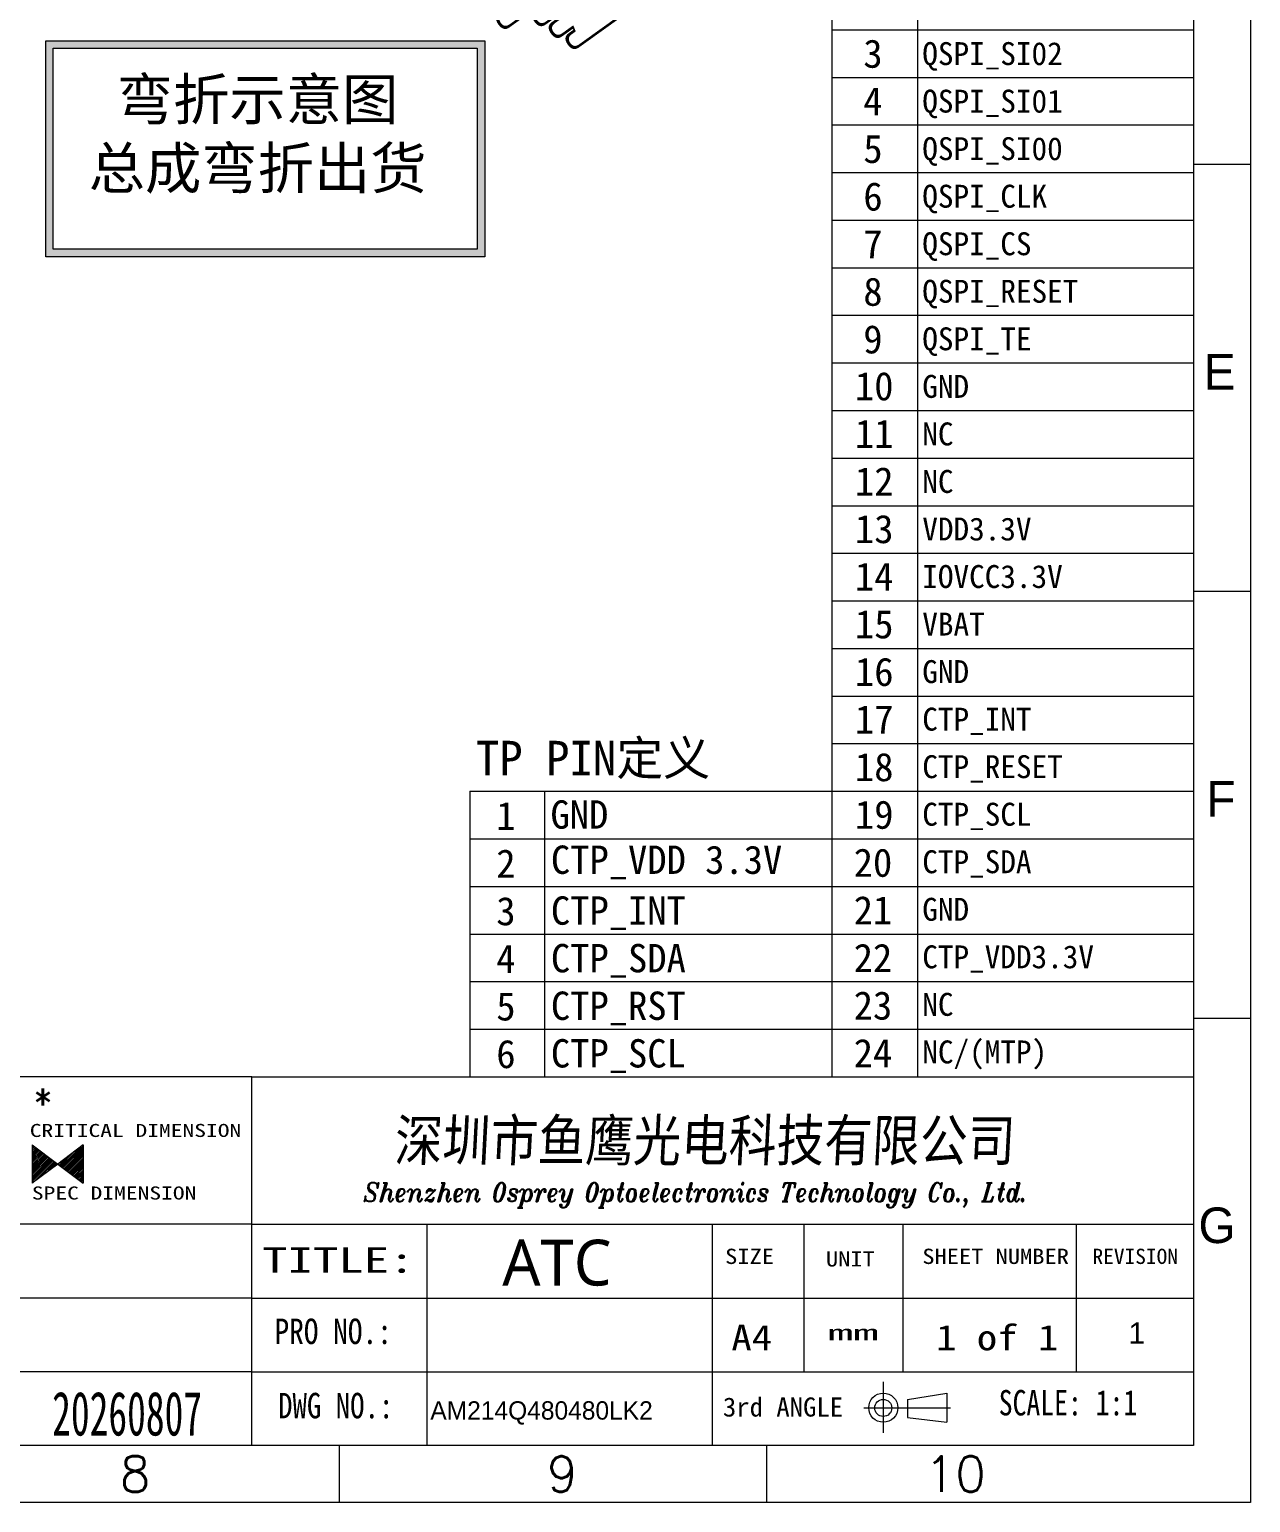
# Model space of a CAD drawing. Header units: millimetres. Extents: x 1134 to 2594, y -9 to 655.
# Drawn here: x 2513.8 to 2593.6, y 452.3 to 548.6 of the extents above; entities that cross this region are included whole.
import ezdxf
from ezdxf.enums import TextEntityAlignment as Align

# ---------------------------------------------------------------- set-up
doc = ezdxf.new("R2010")
doc.units = ezdxf.units.MM
for name, color, linetype, lineweight in [('DIM', 3, 'Continuous', 5), ('FPC', 50, 'Continuous', 5), ('图框', 7, 'Continuous', 5)]:
    doc.layers.add(name, color=color, linetype=linetype, lineweight=lineweight)
doc.styles.add('C-E02$0$HZ', font='')
doc.styles.add('REX', font='')
doc.styles.get("Standard").update_dxf_attribs({"font": 'txt', "bigfont": 'gbcbig.shx'})
doc.styles.add('TEXTSTYLE_0', font='txt', dxfattribs={"width": 0.8})
doc.styles.add('宋', font='', dxfattribs={"height": 2})
doc.styles.add('样式 3', font='italict.shx', dxfattribs={"width": 0.85, "oblique": 3})
doc.styles.get('C-E02$0$HZ').set_extended_font_data('SimSun')
doc.styles.get('REX').set_extended_font_data('STXihei')
doc.styles.get('宋').set_extended_font_data('SimSun')

# ---------------------------------------------------------------- blocks, each defined once
blk = doc.blocks.new('SZ')
at = {"layer": 'FPC', "color": 1, "insert": (10.22, 1.21), "char_height": 13.2, "width": 13.2336, "attachment_point": 1, "rotation": 223.714, "style": 'C-E02$0$HZ'}
blk.add_mtext('{\\fWingdings|b0|i0|c2|p2;E}', dxfattribs=at)

msp = doc.modelspace()

# ---------------------------------------------------------------- hatches: boundary and pattern name
at = {"layer": 'DIM', "lineweight": 5}
h = msp.add_hatch(color=6, dxfattribs=at)
h.dxf.hatch_style = 1
h.paths.add_polyline_path([(2514.83, 533.762), (2543.535, 533.762), (2543.535, 547.893), (2514.83, 547.893)])
h.paths.add_polyline_path([(2515.33, 534.262), (2543.035, 534.262), (2543.035, 547.393), (2515.33, 547.393)], flags=16)
h.paths.add_polyline_path([(2516.966, 546.08), (2540.928, 546.08), (2540.928, 536.202), (2516.966, 536.202)], flags=8)

# ---------------------------------------------------------------- linework, layer by layer
at = {"layer": 'DIM', "color": 6, "lineweight": 5}
for points in [[(2514.83, 547.893), (2543.535, 547.893), (2543.535, 533.762), (2514.83, 533.762)], [(2515.33, 547.393), (2543.035, 547.393), (2543.035, 534.262), (2515.33, 534.262)]]:
    msp.add_lwpolyline(points, close=True, dxfattribs=at)
at = {"layer": '图框', "color": 7, "linetype": 'ByBlock', "lineweight": 5, "ltscale": 0.55}
for p, q in [((2589.888, 651.521), (2589.888, 455.981)), ((2593.612, 539.784), (2589.888, 539.784)), ((2593.612, 511.849), (2589.888, 511.849)), ((2593.612, 483.915), (2589.888, 483.915)), ((2589.888, 455.981), (2310.585, 455.981)), ((2534.027, 455.981), (2534.027, 452.257)), ((2561.957, 455.981), (2561.957, 452.257))]:
    msp.add_line(p, q, dxfattribs=at)
at = {"layer": '图框', "color": 3, "lineweight": 5}
for p, q in [((2566.23, 557.949), (2566.23, 480.111)), ((2571.841, 557.949), (2571.841, 480.111)), ((2589.888, 557.949), (2589.888, 480.111)), ((2566.23, 548.608), (2589.888, 548.608)), ((2566.23, 545.495), (2589.888, 545.495)), ((2566.23, 542.381), (2589.888, 542.381)), ((2566.23, 539.268), (2589.888, 539.268)), ((2566.23, 536.154), (2589.888, 536.154)), ((2566.23, 533.041), (2589.888, 533.041)), ((2566.23, 529.927), (2589.888, 529.927)), ((2566.23, 526.813), (2589.888, 526.813)), ((2566.23, 523.7), (2589.888, 523.7)), ((2566.23, 520.586), (2589.888, 520.586)), ((2566.23, 517.473), (2589.888, 517.473)), ((2566.23, 514.359), (2589.888, 514.359)), ((2566.23, 511.246), (2589.888, 511.246)), ((2566.23, 508.132), (2589.888, 508.132)), ((2566.23, 505.019), (2589.888, 505.019)), ((2566.23, 501.905), (2589.888, 501.905)), ((2542.573, 498.792), (2542.573, 480.111)), ((2542.573, 498.792), (2566.23, 498.792)), ((2547.449, 498.792), (2547.449, 480.111)), ((2566.23, 498.792), (2566.23, 480.111)), ((2566.23, 498.792), (2589.888, 498.792)), ((2542.573, 495.678), (2566.23, 495.678)), ((2566.23, 495.678), (2589.888, 495.678)), ((2542.573, 492.565), (2566.23, 492.565)), ((2566.23, 492.565), (2589.888, 492.565)), ((2542.573, 489.451), (2566.23, 489.451)), ((2566.23, 489.451), (2589.888, 489.451)), ((2542.573, 486.338), (2566.23, 486.338)), ((2566.23, 486.338), (2589.888, 486.338)), ((2542.573, 483.224), (2566.23, 483.224)), ((2566.23, 483.224), (2589.888, 483.224)), ((2542.573, 480.111), (2566.23, 480.111)), ((2566.23, 480.111), (2589.888, 480.111))]:
    msp.add_line(p, q, dxfattribs=at)
at = {"layer": '图框', "linetype": 'Continuous', "lineweight": 5}
for p, q in [((2528.316, 455.981), (2528.316, 480.111)), ((2528.316, 470.459), (2483.385, 470.459)), ((2528.316, 470.459), (2589.888, 470.459)), ((2539.785, 455.981), (2539.785, 470.459)), ((2558.436, 455.981), (2558.436, 470.459)), ((2564.416, 460.807), (2564.416, 470.459)), ((2570.901, 460.807), (2570.901, 470.459)), ((2582.243, 460.807), (2582.243, 470.459)), ((2528.316, 465.633), (2483.385, 465.633)), ((2528.316, 465.633), (2589.888, 465.633)), ((2528.316, 460.807), (2483.385, 460.807)), ((2528.316, 460.807), (2589.888, 460.807))]:
    msp.add_line(p, q, dxfattribs=at)
at = {"layer": '图框', "color": 0, "lineweight": 5}
msp.add_line((2528.316, 480.111), (2589.888, 480.111), dxfattribs=at)
at = {"layer": '图框', "color": 1, "linetype": 'Continuous'}
for p, q in [((2513.955, 475.651), (2515.619, 474.403)), ((2513.955, 475.651), (2513.955, 473.155)), ((2513.955, 475.613), (2513.977, 475.635)), ((2513.955, 475.501), (2514.041, 475.587)), ((2513.955, 475.389), (2514.105, 475.539)), ((2513.955, 475.277), (2514.169, 475.491)), ((2513.955, 475.165), (2514.233, 475.443)), ((2513.955, 475.053), (2514.297, 475.395)), ((2513.955, 474.941), (2514.361, 475.347)), ((2513.955, 474.829), (2514.425, 475.299)), ((2513.955, 474.717), (2514.489, 475.251)), ((2513.955, 474.604), (2514.553, 475.203)), ((2513.955, 474.492), (2514.617, 475.155)), ((2513.955, 474.38), (2514.681, 475.106)), ((2517.283, 475.651), (2515.619, 474.403)), ((2515.77, 474.29), (2516.675, 475.195)), ((2515.834, 474.242), (2517.124, 475.532)), ((2515.898, 474.194), (2517.283, 475.579)), ((2515.962, 474.146), (2517.283, 475.467)), ((2516.026, 474.098), (2517.283, 475.355)), ((2516.09, 474.05), (2517.283, 475.243)), ((2516.154, 474.002), (2517.283, 475.131)), ((2517.283, 475.651), (2517.283, 473.155)), ((2513.955, 474.268), (2514.745, 475.058)), ((2513.955, 474.156), (2514.809, 475.01)), ((2513.955, 474.044), (2514.873, 474.962)), ((2513.955, 473.932), (2514.937, 474.914)), ((2513.955, 473.82), (2515.001, 474.866)), ((2513.955, 473.708), (2515.065, 474.818)), ((2513.955, 473.596), (2515.129, 474.77)), ((2513.955, 473.484), (2515.193, 474.722)), ((2513.955, 473.372), (2515.257, 474.674)), ((2513.955, 473.259), (2515.321, 474.626)), ((2515.619, 474.403), (2513.955, 473.155)), ((2513.985, 473.178), (2515.386, 474.578)), ((2514.434, 473.514), (2515.45, 474.53)), ((2514.882, 473.85), (2515.514, 474.482)), ((2515.33, 474.187), (2515.578, 474.434)), ((2515.619, 474.403), (2517.283, 473.155)), ((2515.642, 474.386), (2515.779, 474.523)), ((2515.706, 474.338), (2516.227, 474.859)), ((2516.218, 473.954), (2517.283, 475.019)), ((2516.282, 473.906), (2517.283, 474.906)), ((2516.346, 473.858), (2517.283, 474.794)), ((2516.41, 473.81), (2517.283, 474.682)), ((2516.474, 473.762), (2517.283, 474.57)), ((2516.538, 473.713), (2517.283, 474.458)), ((2516.602, 473.665), (2517.283, 474.346)), ((2516.666, 473.617), (2517.283, 474.234)), ((2516.731, 473.569), (2517.283, 474.122)), ((2516.795, 473.521), (2517.283, 474.01)), ((2516.859, 473.473), (2517.283, 473.898)), ((2516.923, 473.425), (2517.283, 473.786)), ((2516.987, 473.377), (2517.283, 473.674)), ((2517.051, 473.329), (2517.283, 473.561)), ((2517.115, 473.281), (2517.283, 473.449)), ((2517.179, 473.233), (2517.283, 473.337)), ((2517.243, 473.185), (2517.283, 473.225))]:
    msp.add_line(p, q, dxfattribs=at)
at = {"layer": '图框', "linetype": 'Continuous'}
msp.add_line((2569.599, 460.149), (2569.599, 456.821), dxfattribs=at)
at = {"layer": '图框', "color": 7, "linetype": 'Continuous'}
for p, q in [((2571.189, 459.001), (2573.747, 459.412)), ((2571.189, 459.001), (2571.189, 457.821)), ((2573.747, 459.412), (2573.747, 457.509)), ((2568.32, 458.444), (2573.993, 458.444)), ((2571.189, 457.821), (2573.747, 457.509))]:
    msp.add_line(p, q, dxfattribs=at)
at = {"layer": '图框', "color": 7, "linetype": 'ByBlock', "lineweight": 5, "ltscale": 0.55}
msp.add_lwpolyline([(2306.861, 655.246), (2593.612, 655.246), (2593.612, 452.257), (2306.861, 452.257)], close=True, dxfattribs=at)
at = {"layer": '图框', "linetype": 'Continuous', "lineweight": 5}
msp.add_lwpolyline([(2528.316, 480.111), (2483.385, 480.111)], dxfattribs=at)
at = {"layer": '图框', "color": 7, "linetype": 'Continuous'}
for centre, radius in [((2569.599, 458.46), 0.952), ((2569.599, 458.444), 0.557)]:
    msp.add_circle(centre, radius, dxfattribs=at)

# ---------------------------------------------------------------- block references
at = {"layer": 'FPC', "linetype": 'ByBlock', "lineweight": 0, "xscale": 0.6230710225154203, "yscale": 0.6230710225167968, "zscale": 0.6230710225165675, "rotation": 171.9404622025935}
msp.add_blockref('SZ', (2548.496, 550.526), dxfattribs=at)

# ---------------------------------------------------------------- texts
at = {"layer": '图框', "color": 3, "lineweight": 5, "style": 'REX'}
for s, height, p in [('3', 1.853, (2568.293, 546.121)), ('QSPI_SI02', 1.5, (2572.15, 546.297)), ('4', 1.853, (2568.293, 543.007)), ('QSPI_SI01', 1.5, (2572.15, 543.187)), ('5', 1.853, (2568.293, 539.892)), ('QSPI_SI00', 1.5, (2572.15, 540.077)), ('6', 1.853, (2568.293, 536.778)), ('QSPI_CLK', 1.5, (2572.15, 536.967)), ('7', 1.853, (2568.293, 533.663)), ('QSPI_CS', 1.5, (2572.15, 533.857)), ('8', 1.853, (2568.293, 530.549)), ('QSPI_RESET', 1.5, (2572.15, 530.747)), ('9', 1.853, (2568.293, 527.434)), ('QSPI_TE', 1.5, (2572.15, 527.637)), ('10', 1.8533, (2567.747, 524.366)), ('GND', 1.5, (2572.15, 524.527)), ('11', 1.8533, (2567.747, 521.252)), ('NC', 1.5, (2572.15, 521.417)), ('12', 1.8533, (2567.747, 518.137)), ('NC', 1.5, (2572.15, 518.307)), ('13', 1.8533, (2567.747, 515.022)), ('VDD3.3V', 1.5, (2572.15, 515.197)), ('14', 1.8533, (2567.747, 511.908)), ('IOVCC3.3V', 1.5, (2572.15, 512.087)), ('15', 1.8533, (2567.747, 508.793)), ('VBAT ', 1.5, (2572.15, 508.977)), ('16', 1.8533, (2567.747, 505.679)), ('GND', 1.5, (2572.15, 505.867)), ('17', 1.8533, (2567.747, 502.564)), ('18', 1.8533, (2567.747, 499.45)), ('1', 1.853, (2544.294, 496.251)), ('19', 1.8533, (2567.747, 496.335)), ('2', 1.853, (2544.294, 493.136)), ('20', 1.8533, (2567.665, 493.193)), ('3', 1.853, (2544.294, 490.022)), ('21', 1.8533, (2567.665, 490.079)), ('4', 1.853, (2544.294, 486.907)), ('22', 1.8533, (2567.665, 486.964)), ('5', 1.853, (2544.294, 483.793)), ('23', 1.8533, (2567.665, 483.85)), ('NC', 1.5, (2572.15, 484.097)), ('6', 1.853, (2544.294, 480.678)), ('24', 1.8533, (2567.665, 480.735)), ('NC/(MTP)', 1.5, (2572.15, 480.987))]:
    msp.add_text(s, height=height, dxfattribs=at).set_placement(p)
at = {"layer": '图框', "color": 1, "lineweight": 5, "style": 'REX'}
for s, height, p in [('CTP_INT', 1.5, (2572.15, 502.757)), ('CTP_RESET', 1.5, (2572.15, 499.647)), ('GND', 1.8533, (2547.838, 496.344)), ('CTP_SCL', 1.5, (2572.15, 496.537)), ('CTP_VDD 3.3V', 1.85328, (2547.865, 493.384)), ('CTP_SDA', 1.5, (2572.15, 493.427)), ('CTP_INT', 1.8533, (2547.865, 490.058)), ('GND', 1.5, (2572.15, 490.317)), ('CTP_SDA', 1.8533, (2547.865, 486.945)), ('CTP_VDD3.3V', 1.5, (2572.15, 487.207)), ('CTP_RST', 1.8533, (2547.865, 483.831)), ('CTP_SCL', 1.8533, (2547.865, 480.718))]:
    msp.add_text(s, height=height, dxfattribs=at).set_placement(p)
at = {"layer": '图框', "linetype": 'Continuous', "lineweight": 5}
for s, height, style, width, p, p2 in [('CRITICAL DIMENSION', 0.85369, 'TEXTSTYLE_0', 0.991837, (2513.788, 476.172), (2527.618, 476.172)), ('SPEC DIMENSION', 0.85369, 'TEXTSTYLE_0', 0.969231, (2513.926, 472.08), (2524.682, 472.08)), ('TITLE:', 1.6641, 'TEXTSTYLE_0', 1.281601, (2528.988, 467.289), (2538.941, 467.289)), ('SIZE', 0.9985, 'TEXTSTYLE_0', 0.96, (2559.259, 467.864), (2562.454, 467.864)), ('UNIT', 0.9985, 'TEXTSTYLE_0', 0.96, (2565.848, 467.699), (2569.043, 467.699)), ('SHEET NUMBER', 0.99847, 'TEXTSTYLE_0', 0.822857, (2572.153, 467.864), (2581.738, 467.864)), ('REVISION', 0.9985, 'TEXTSTYLE_0', 0.763636, (2583.278, 467.864), (2588.87, 467.864)), ('PRO NO.:', 1.6641, 'TEXTSTYLE_0', 0.728598, (2529.791, 462.627), (2537.47, 462.627)), ('A4', 1.6641, 'TEXTSTYLE_0', 0.96, (2559.666, 462.219), (2562.328, 462.219)), ('mm', 0.9985, 'TEXTSTYLE_0', 2, (2565.959, 462.879), (2569.287, 462.879)), ('1', 1.664, 'TEXTSTYLE_0', 2.4, (2573.054, 462.219), (2574.385, 462.219)), (' of ', 1.6641, 'TEXTSTYLE_0', 0.8, (2574.385, 462.219), (2579.71, 462.219)), ('1', 1.664, 'TEXTSTYLE_0', 2.4, (2579.71, 462.219), (2581.041, 462.219)), ('20260807', 2.875, '宋', 0.596007, (2515.253, 456.642), (2525.056, 456.642)), ('DWG NO.:', 1.6641, 'TEXTSTYLE_0', 0.6793, (2530.028, 457.768), (2537.564, 457.768)), ('   3rd ANGLE', 1.24808, 'TEXTSTYLE_0', 0.72, (2556.491, 457.882), (2566.975, 457.882))]:
    msp.add_text(s, height=height, dxfattribs=dict(at, style=style, width=width)).set_placement(p, p2, align=Align.FIT)
at = {"layer": '图框', "color": 1, "lineweight": 5, "insert": (2517.641, 545.405), "char_height": 2.70021, "width": 68.68051, "attachment_point": 1}
msp.add_mtext('{\\fSimSun|b0|i0|c134|p2; 弯折示意图\\P总成弯折出货}', dxfattribs=at)
at = {"layer": '图框', "color": 7, "linetype": 'ByBlock', "lineweight": 5, "ltscale": 0.55, "width": 3.96258}
for s, insert, char_height, attachment_point in [('{\\f\uffd0ￂﾼﾚￃ\ufff7\ufff3w|b0|i0|c134|p54;E}', (2592.63, 525.058), 2.32786, 9), ('{\\f\uffd0ￂﾼﾚￃ\ufff7\ufff3w|b0|i0|c134|p54;F}', (2592.63, 497.128), 2.32786, 9), ('{\\f\uffd0ￂﾼﾚￃ\ufff7\ufff3w|b0|i0|c134|p54;G}', (2592.63, 469.198), 2.32786, 9), ('8', (2519.679, 452.958), 2.328, 7), ('9', (2547.609, 452.958), 2.328, 7), ('10', (2576.306, 452.958), 2.3279, 9)]:
    msp.add_mtext(s, dxfattribs=dict(at, insert=insert, char_height=char_height, attachment_point=attachment_point))
at = {"layer": '图框', "color": 3, "lineweight": 5, "insert": (2542.959, 502.09), "char_height": 2.25, "width": 15.26701, "attachment_point": 1, "style": 'REX'}
msp.add_mtext('TP PIN定义', dxfattribs=at)
at = {"layer": '图框', "color": 1, "linetype": 'Continuous', "lineweight": 5, "insert": (2513.986, 479.349), "char_height": 1.943, "width": 2.93665, "attachment_point": 1}
msp.add_mtext('*', dxfattribs=at)
at = {"layer": '图框', "lineweight": 5, "attachment_point": 1}
for s, insert, char_height, width, style in [('{\\fSTXinwei|b0|i0|c134|p2;\\C6;深圳市鱼鹰光电科技有限公司}', (2537.605, 477.296), 2.691, 44.43085, '样式 3'), ('\\pxqj;{\\H0.83333x;Shenzhen Osprey Optoelectronics Technology Co., Ltd.}', (2535.585, 473.175), 1.48005, 52.3474, '样式 3'), ('{\\fMicrosoft YaHei|b0|i0|c134|p34;\\C3;ATC}', (2544.691, 469.453), 3, 5.34819, 'REX'), ('{\\f\uffd1ￕￕ￦ￇ￤\uffbfﾬￊ￩|b0|i0|c134|p2;\\C3;AM214Q480480LK2}', (2539.983, 458.882), 1.2, 15.86944, 'REX'), ('SCALE: 1:1', (2577.148, 459.619), 1.6641, 22.72593, 'TEXTSTYLE_0')]:
    msp.add_mtext(s, dxfattribs=dict(at, insert=insert, char_height=char_height, width=width, style=style))
at = {"layer": '图框', "lineweight": 5, "insert": (2585.632, 464.038), "char_height": 1.39742, "width": 1.74689, "attachment_point": 1}
msp.add_mtext('{\\f@Arial Unicode MS|b0|i0|c0|p34;1}', dxfattribs=at)

doc.saveas('drawing.dxf')
